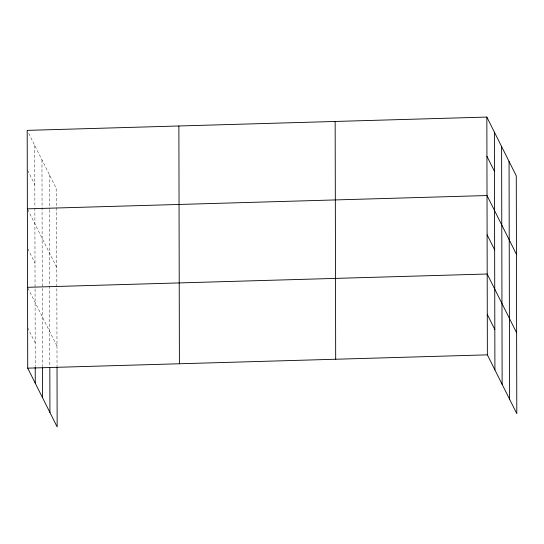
<?xml version="1.0" encoding="UTF-8"?>
<svg xmlns="http://www.w3.org/2000/svg" width="544" height="544" viewBox="0 0 544 544"><rect width="100%" height="100%" fill="white"/><g stroke="black" fill="none" stroke-linecap="round" stroke-linejoin="round"><path stroke-width="0.41" stroke-dasharray="2.72 2.04" d="M28.71 133.382L56.63 189.149L57.025 366.296M27.662 170.36L34.83 184.668M27.751 209.59L56.807 267.614M27.839 248.826L35 263.133M27.921 288.062L56.977 346.086M27.635 327.733L35.176 342.788M49.409 174.719L49.484 208.944M49.484 209.78L49.83 366.187M41.963 159.854L42.418 366.479M34.741 145.432L34.877 207.203M34.877 208.039L35.231 366.37"/><path stroke-width="0.82" d="M486.846 117.069L487.37 354.851L516.8 413.63L516.276 175.848L486.846 117.069L27.2 130.37L27.724 368.152L57.154 426.931L57.025 367.139M27.37 208.842L487.016 195.541L516.446 254.313M27.547 287.307L487.193 274.006L516.623 332.785M27.724 368.152L487.37 354.851M486.928 156.305L494.469 171.367M487.104 234.77L494.646 249.832M487.281 314.432L494.822 329.487M509.055 161.418L509.578 399.201M501.609 146.554L502.132 384.343M494.387 132.131L494.911 369.913M335.158 121.462L335.682 359.244M178.881 125.984L179.404 363.766M49.83 367.873L49.932 412.502M42.425 367.322L42.486 397.644M35.231 367.214L35.265 383.214"/></g></svg>
